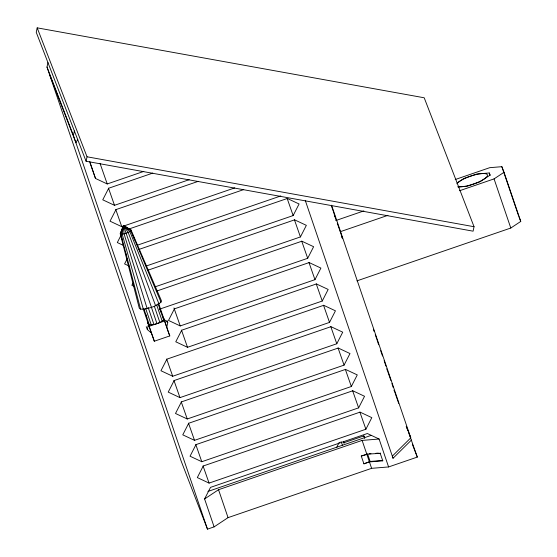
<?xml version="1.0" encoding="UTF-8"?>
<svg xmlns="http://www.w3.org/2000/svg" width="557" height="557" viewBox="0 0 557 557"><rect width="100%" height="100%" fill="white"/><g stroke="black" fill="none" stroke-linecap="round" stroke-linejoin="round"><path stroke-width="0.84" d="M160.994 302.131L130.853 230.723L123.466 225.508L120.235 233.78L120.848 234.163L124.065 233.898L128.214 232.478L129.858 231.573L131.062 230.055L123.466 225.508L122.192 234.205L143.337 309.226C149.61 308.279 156.162 306.42 160.994 302.131L161.426 300.766L131.062 230.055L123.466 225.508L120.235 233.78L139.334 308.355L140.594 309.135L143.337 309.226M37.194 27.85L36.24 32.306L86.077 161.245L473.095 231.176L474.042 226.72L424.204 97.781L37.194 27.85L87.031 156.789L86.077 161.245M409.005 433.555L417.311 457.088L388.598 466.947L371.616 468.333L228.05 517.641L214.104 526.873L207.476 529.15L181.039 460.757L46.997 67.042L47.944 62.579M207.476 529.15L73.427 135.435L74.38 130.972M151.664 333.211L147.347 329.556L148.531 324.007M166.745 327.3L167.754 322.545L166.912 320.359M122.115 230.006L123.466 225.508L127.852 228.711M158.954 303.864L129.858 231.573L123.466 225.508L120.848 234.163L140.594 309.135M143.205 308.843L148.468 324.306L149.346 324.856C154.421 324.982 159.72 323.206 163.633 319.955L163.932 319.001L158.661 303.537M77.771 139.306L75.961 142.836L49.531 74.443M121.259 234.824L117.311 242.546L123.57 245.484M127.351 258.511L124.58 263.914L129.28 266.114M133.039 282.963L131.856 285.281L134.202 286.382M146.178 266.037L293.149 215.566L299.074 203.987L287.335 198.473L138.721 249.508M155.097 286.841L300.425 236.934L306.35 225.348L294.604 219.841L147.633 270.312M159.908 309.051L307.701 258.295L313.626 246.716L301.88 241.202L156.552 291.116M314.97 279.663L320.902 268.084L309.156 262.57L174.418 308.843L168.493 320.421L180.238 325.936L314.97 279.663L308.968 262.5M214.104 526.873L204.593 498.954L210.525 487.368L367.348 433.513L379.094 439.02L388.598 466.947M322.245 301.031L328.17 289.445L316.425 283.938L181.693 330.21L175.768 341.789L187.507 347.303L322.245 301.031L316.237 283.868M329.521 322.399L335.446 310.813L323.701 305.306L166.877 359.161L160.952 370.739L172.698 376.254L329.521 322.399L323.513 305.229M336.79 343.76L342.722 332.181L330.976 326.667L174.153 380.528L168.221 392.107L179.967 397.621L336.79 343.76L330.788 326.597M344.066 365.127L349.991 353.549L338.245 348.034L181.422 401.896L175.497 413.475L187.243 418.989L344.066 365.127L338.057 347.965M351.342 386.495L357.267 374.91L345.521 369.402L188.698 423.257L182.773 434.843L194.518 440.35L351.342 386.495L345.333 369.333M336.546 447.626L339.276 442.293M358.617 407.856L364.543 396.278L352.797 390.763L195.973 444.625L190.048 456.204L201.787 461.718L358.617 407.856L352.609 390.694M365.893 429.238L371.811 417.646L360.066 412.131L203.242 465.993L197.317 477.572L209.07 483.1L365.893 429.238L359.885 412.076M392.316 456.127L410.767 437.858L331.568 205.213M392.42 456.656L393.04 458.258L411.491 439.995M457.255 182.87L463.946 178.442L476.91 173.986L489.283 172.976L490.104 175.107L479.939 181.833L466.975 186.289L458.014 187.02M459.546 190.745L494.066 178.888L504.029 172.294L501.864 166.689L489.735 167.678L455.215 179.535M356.926 280.874L510.797 228.029L520.76 221.435L504.029 172.294M204.593 498.954L218.539 489.714L362.113 440.406L379.094 439.02M371.616 468.333L369.437 461.92L370.14 461.454L382.624 460.437L382.777 460.834L369.437 461.92L363.916 463.821L370.14 461.454L367.592 453.976M90.053 162.916L95.491 178.449L107.229 183.963L143.79 171.403M152.799 173.088L108.685 188.231L102.76 199.817L114.505 205.324L189.143 179.695M198.201 181.352L115.96 209.599L110.035 221.178L121.781 226.692L234.72 187.904M128.152 229.275L243.722 189.589M137.252 245.24L280.77 195.953M335.864 220.523L363.846 210.908M340.195 231.733L387.937 215.336M149.227 326.27L164.684 320.964L169.781 335.92L154.317 341.225L147.709 322.35L154.317 341.225M364.738 438.143L363.874 435.901L343.996 442.724L343.46 441.339M207.921 491.462L371.185 435.386M363.916 463.821L361.263 456.058L366.784 454.164L380.229 453.356L380.076 452.959L382.777 460.834M366.889 454.442L361.263 456.058M369.263 453.844L370.927 453.704M375.919 453.301L378.412 453.092M87.031 156.789L474.042 226.72M163.438 318.889L167.754 322.545M147.152 308.599L124.065 233.898L123.466 225.508L128.214 232.478L155.605 305.702M130.449 229.672L131.466 232.067M132.141 233.668L133.151 236.064M133.826 237.665L134.843 240.06M518.901 216.631L520.76 221.435M334.332 214.946L335.265 217.376L333.483 211.855M335.474 218.414L336.407 220.837M341.601 236.314L342.541 238.737L340.501 232.436M386.697 368.783L387.637 371.213M393.973 390.151L394.913 392.574M407.035 428.194L410.767 437.858M406.206 426.307L407.759 430.331M412.333 444.214L417.311 457.088M369.437 461.92L362.113 440.406M341.058 441.604L342.597 445.579M164.684 320.964L163.173 317.037L168.263 331.993M168.562 332.78L169.781 335.92M46.997 67.042L73.427 135.435M146.226 326.639L147.347 329.556M331.61 206.445L333.225 211.068M337.264 223.19L340.23 231.663M373.364 329.25L374.172 331.561M375.251 334.646L376.595 338.496M380.633 350.618L382.52 356.007M387.909 371.979L390.875 380.459M395.185 393.346L398.687 403.365M287.147 198.403L293.149 215.566M294.416 219.764L300.425 236.934M301.692 241.132L307.701 258.295M173.944 307.958L180.238 325.936M181.505 330.141L187.507 347.303M123.466 225.508L151.462 307.367M100.079 163.528L107.229 183.963M108.497 188.162L114.505 205.324M115.772 209.529L121.781 226.692M166.689 359.091L172.698 376.254M173.958 380.459L179.967 397.621M181.234 401.82L187.243 418.989M188.51 423.188L194.518 440.35M195.786 444.556L201.787 461.718M203.061 465.931L209.07 483.1M501.864 166.689L518.588 215.831M494.066 178.888L510.797 228.029M489.283 172.976L490.097 175.378M305.285 200.471L393.04 458.258M363.874 435.901L364.598 438.039M343.488 441.715L344.052 443.358M158.091 303.676L163.633 319.955M159.448 307.868L160.834 311.941M156.656 304.888L162.198 321.166M218.539 489.714L228.05 517.641M154.317 306.169L159.859 322.447M151.413 307.339L156.956 323.617M148.12 307.387L153.941 324.48M145.725 308.641L151.267 324.919M143.803 308.578L149.346 324.856M145.44 313.591L146.825 317.657M89.684 161.405L95.491 178.449M391.926 383.571L393.2 387.512M384.142 360.63L385.931 366.151M376.866 339.269L378.656 344.783M120.444 233.111L121.099 235.625M121.537 237.31L122.199 239.823M125.492 252.418L126.147 254.939M456.893 183.782A16.348 4.205 -18.8 0 1 479.96 173.819A16.348 4.205 -18.8 0 1 482.39 180.113A16.348 4.205 -18.8 0 1 457.931 186.47"/></g></svg>
